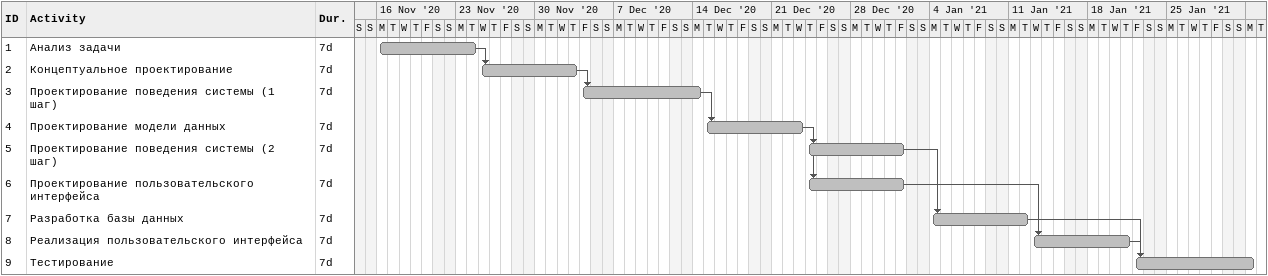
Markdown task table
| ID | Task | Duration | Start | Finish | Predecessors |
|---|---|---|---|---|---|
| 1 | Анализ задачи | 7d | 2020-11-16 | 2020-11-24 |  |
| 2 | Концептуальное проектирование | 7d | 2020-11-25 | 2020-12-03 | 1 |
| 3 | Проектирование поведения системы (1 шаг) | 7d | 2020-12-04 | 2020-12-14 | 2 |
| 4 | Проектирование модели данных | 7d | 2020-12-15 | 2020-12-23 | 3 |
| 5 | Проектирование поведения системы (2 шаг) | 7d | 2020-12-24 | 2021-01-01 | 4 |
| 6 | Проектирование пользовательского интерфейса | 7d | 2020-12-24 | 2021-01-01 | 4 |
| 7 | Разработка базы данных | 7d | 2021-01-04 | 2021-01-12 | 5 |
| 8 | Реализация пользовательского интерфейса | 7d | 2021-01-13 | 2021-01-21 | 7, 6 |
| 9 | Тестирование | 7d | 2021-01-22 | 2021-02-01 | 7, 8 |
